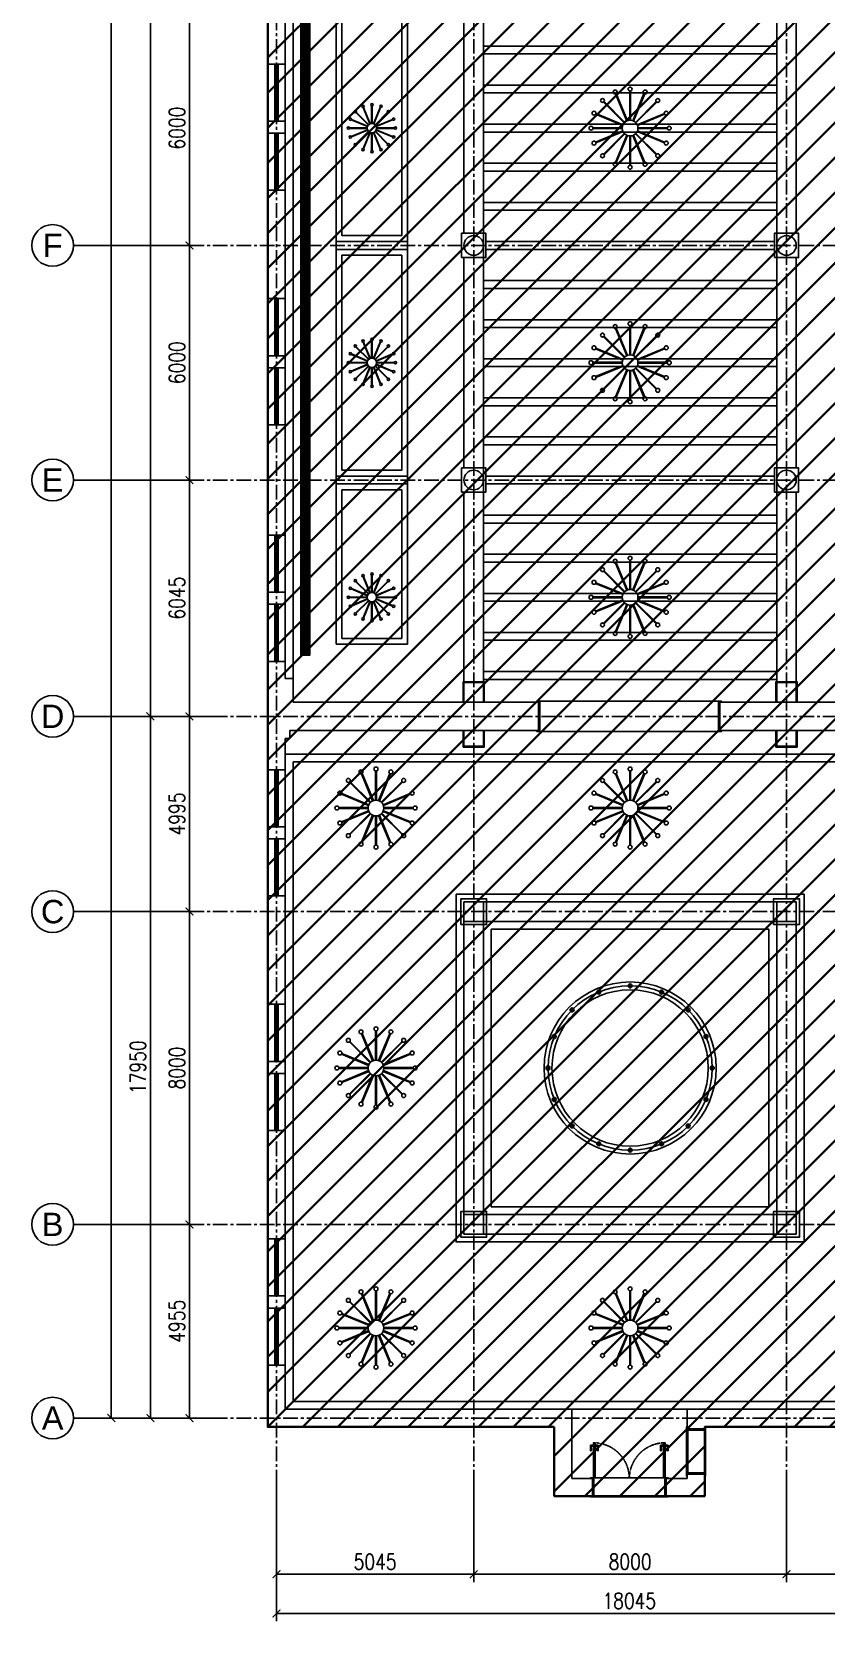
# Model space of a CAD drawing. Header units: millimetres. Extents: x -6033 to 120673, y -4970 to 90533.
# Drawn here: x -6033 to 14285, y -4970 to 35684 of the extents above; entities that cross this region are included whole.
import ezdxf
from ezdxf.enums import TextEntityAlignment as Align

# ---------------------------------------------------------------- set-up
doc = ezdxf.new("R2010")
doc.units = ezdxf.units.MM
doc.linetypes.add('I-AR$0$CENTER', pattern=[2, 1.25, -0.25, 0.25, -0.25])
doc.linetypes.add('I-AR$0$DASH', pattern=[0.35, 0.25, -0.1])
doc.layers.get('DefPoints').update_dxf_attribs({"color": 250})
for name, color, linetype in [('I-AR$0$0-建-轴号', 1, 'Continuous'), ('I-AR$0$1-窗', 2, 'Continuous'), ('I-AR$0$AXIS_TEXT', 7, 'Continuous'), ('I-AR$0$D-BASE-INTWALL', 1, 'Continuous'), ('I-AR$0$D-BASE-WALL', 4, 'Continuous'), ('I-AR$0$GZET_DIM_1-200_平面尺寸标注', 1, 'Continuous'), ('I-AR$0$I—平面—门', 1, 'Continuous'), ('I-CEILING$0$0-LIGHT-RC', 1, 'Continuous'), ('I-CEILING$0$2-天花', 5, 'Continuous'), ('I-CEILING$0$I-RCP-AIR', 64, 'Continuous'), ('I-CEILING$0$I-RCP-COVER', 10, 'Continuous'), ('天花', 7, 'Continuous')]:
    doc.layers.add(name, color=color, linetype=linetype)
doc.layers.add('I-AR$0$GZET_COL_GRID_1-200_轴线', color=8, linetype='I-AR$0$CENTER', lineweight=25)
doc.layers.add('I-AR$0$I-SCOPE', color=252, linetype='Continuous', lineweight=35)
doc.styles.add('I-AR$0$GZET-DIMT', font='romans.shx', dxfattribs={"width": 0.8})
doc.styles.add('I-AR$0$GZET-HT', font='arial.ttf', dxfattribs={"width": 0.8})
doc.styles.add('I-CEILING$0$黑体', font='simhei.ttf', dxfattribs={"height": 600})
doc.dimstyles.new('I-AR$0$GZET_200', dxfattribs={"dimscale": 200, "dimtxt": 2, "dimasz": 1, "dimexe": 1, "dimexo": 1.5, "dimgap": 0.6, "dimtad": 1, "dimdec": 0, "dimrnd": 0.005, "dimzin": 0, "dimdsep": 46, "dimtxsty": 'I-AR$0$GZET-DIMT', "dimblk": 'I-AR$0$_ArchTick', "dimcen": 0.125, "dimclrd": 1, "dimclre": 1, "dimclrt": 2, "dimadec": 0, "dimazin": 0, "dimtfac": 1, "dimtdec": 0, "dimtix": 1, "dimtmove": 2, "dimatfit": 3, "dimldrblk": 'I-AR$0$_Dot', "dimfxl": 1, "dimtvp": 1, "dimtolj": 1, "dimtzin": 0, "dimarcsym": 0})

# ---------------------------------------------------------------- blocks, each defined once
blk = doc.blocks.new('I-AR$0$chuanghu1')
for p, q in [((0, 3230), (450, 3230)), ((0, 1770), (450, 1770)), ((0, 1460), (450, 1460)), ((0, 0), (450, 0))]:
    blk.add_line(p, q)
at = {"layer": 'I-AR$0$1-窗'}
for p, q in [((185, 3230), (185, 1770)), ((225, 3230), (225, 1770)), ((265, 3230), (265, 1770)), ((185, 1460), (185, 0)), ((225, 1460), (225, 0)), ((265, 1460), (265, 0))]:
    blk.add_line(p, q, dxfattribs=at)
blk = doc.blocks.new('*U465')
for points in [[(-1125, 470), (-1170, 470), (-1170, 490), (-1095, 490), (-1095, 450), (-1090, 450), (-1090, 0), (-1170, 0), (-1170, 20), (-1125, 20), (-1125, 470)], [(35, 470), (80, 470), (80, 490), (5, 490), (5, 450), (0, 450), (0, 0), (80, 0), (80, 20), (35, 20), (35, 470)]]:
    blk.add_lwpolyline(points)
at = {"color": 1}
blk.add_lwpolyline([(-1095, 450), (5, 450), (5, 490), (-1095, 490)], close=True, dxfattribs=at)
blk = doc.blocks.new('I-AR$0$_ArchTick')
at = {"color": 2, "linetype": 'ByBlock', "const_width": 0.15}
blk.add_lwpolyline([(-0.5, -0.5), (0.5, 0.5)], dxfattribs=at)
blk = doc.blocks.new('*D371')
at = {"layer": 'DefPoints', "color": 0, "transparency": 16777216}
for p in [(-2000, 5180), (-1622, 5180), (-1622, 225)]:
    blk.add_point(p, dxfattribs=at)
at = {"layer": 'I-AR$0$GZET_DIM_1-200_平面尺寸标注', "color": 1, "lineweight": -2, "transparency": 16777216}
for p, q in [((-1922, 5180), (-2200, 5180)), ((-2000, 225), (-2000, 5180)), ((-1922, 225), (-2200, 225))]:
    blk.add_line(p, q, dxfattribs=at)
at = {"layer": 'I-AR$0$GZET_DIM_1-200_平面尺寸标注', "color": 1, "lineweight": -2, "transparency": 16777216, "xscale": 200, "yscale": 200, "zscale": 200}
for p, rotation in [((-2000, 5180), 90), ((-2000, 225), 270)]:
    blk.add_blockref('I-AR$0$_ArchTick', p, dxfattribs=dict(at, rotation=rotation))
at = {"layer": 'I-AR$0$GZET_DIM_1-200_平面尺寸标注', "color": 2, "transparency": 16777216, "insert": (-2320, 2703), "char_height": 400, "attachment_point": 5, "rotation": 90, "style": 'I-AR$0$GZET-DIMT'}
blk.add_mtext('\\A1;4955', dxfattribs=at)
blk = doc.blocks.new('I-AR$0$_Dot')
at = {"color": 0, "linetype": 'ByBlock', "lineweight": -2}
blk.add_line((-0.5, 0), (-1, 0), dxfattribs=at)
at = {"color": 0, "linetype": 'ByBlock', "const_width": 0.5}
blk.add_lwpolyline([(-0.25, 0, 1), (0.25, 0, 1)], format="xyb", close=True, dxfattribs=at)
blk = doc.blocks.new('*D372')
at = {"layer": 'DefPoints', "color": 0, "transparency": 16777216}
for p in [(-2000, 13180), (-1622, 13180), (-1622, 5180)]:
    blk.add_point(p, dxfattribs=at)
at = {"layer": 'I-AR$0$GZET_DIM_1-200_平面尺寸标注', "color": 1, "lineweight": -2, "transparency": 16777216}
for p, q in [((-1922, 13180), (-2200, 13180)), ((-2000, 5180), (-2000, 13180)), ((-1922, 5180), (-2200, 5180))]:
    blk.add_line(p, q, dxfattribs=at)
at = {"layer": 'I-AR$0$GZET_DIM_1-200_平面尺寸标注', "color": 1, "lineweight": -2, "transparency": 16777216, "xscale": 200, "yscale": 200, "zscale": 200}
for p, rotation in [((-2000, 13180), 90), ((-2000, 5180), 270)]:
    blk.add_blockref('I-AR$0$_ArchTick', p, dxfattribs=dict(at, rotation=rotation))
at = {"layer": 'I-AR$0$GZET_DIM_1-200_平面尺寸标注', "color": 2, "transparency": 16777216, "insert": (-2320, 9180), "char_height": 400, "attachment_point": 5, "rotation": 90, "style": 'I-AR$0$GZET-DIMT'}
blk.add_mtext('\\A1;8000', dxfattribs=at)
blk = doc.blocks.new('*D373')
at = {"layer": 'DefPoints', "color": 0, "transparency": 16777216}
for p in [(-2000, 18175), (-1622, 18175), (-1622, 13180)]:
    blk.add_point(p, dxfattribs=at)
at = {"layer": 'I-AR$0$GZET_DIM_1-200_平面尺寸标注', "color": 1, "lineweight": -2, "transparency": 16777216}
for p, q in [((-1922, 18175), (-2200, 18175)), ((-2000, 13180), (-2000, 18175)), ((-1922, 13180), (-2200, 13180))]:
    blk.add_line(p, q, dxfattribs=at)
at = {"layer": 'I-AR$0$GZET_DIM_1-200_平面尺寸标注', "color": 1, "lineweight": -2, "transparency": 16777216, "xscale": 200, "yscale": 200, "zscale": 200}
for p, rotation in [((-2000, 18175), 90), ((-2000, 13180), 270)]:
    blk.add_blockref('I-AR$0$_ArchTick', p, dxfattribs=dict(at, rotation=rotation))
at = {"layer": 'I-AR$0$GZET_DIM_1-200_平面尺寸标注', "color": 2, "transparency": 16777216, "insert": (-2320, 15678), "char_height": 400, "attachment_point": 5, "rotation": 90, "style": 'I-AR$0$GZET-DIMT'}
blk.add_mtext('\\A1;4995', dxfattribs=at)
blk = doc.blocks.new('*D374')
at = {"layer": 'DefPoints', "color": 0, "transparency": 16777216}
for p in [(-2000, 24220), (-1622, 24220), (-1622, 18175)]:
    blk.add_point(p, dxfattribs=at)
at = {"layer": 'I-AR$0$GZET_DIM_1-200_平面尺寸标注', "color": 1, "lineweight": -2, "transparency": 16777216}
for p, q in [((-1922, 24220), (-2200, 24220)), ((-2000, 18175), (-2000, 24220)), ((-1922, 18175), (-2200, 18175))]:
    blk.add_line(p, q, dxfattribs=at)
at = {"layer": 'I-AR$0$GZET_DIM_1-200_平面尺寸标注', "color": 1, "lineweight": -2, "transparency": 16777216, "xscale": 200, "yscale": 200, "zscale": 200}
for p, rotation in [((-2000, 24220), 90), ((-2000, 18175), 270)]:
    blk.add_blockref('I-AR$0$_ArchTick', p, dxfattribs=dict(at, rotation=rotation))
at = {"layer": 'I-AR$0$GZET_DIM_1-200_平面尺寸标注', "color": 2, "transparency": 16777216, "insert": (-2320, 21198), "char_height": 400, "attachment_point": 5, "rotation": 90, "style": 'I-AR$0$GZET-DIMT'}
blk.add_mtext('\\A1;6045', dxfattribs=at)
blk = doc.blocks.new('*D375')
at = {"layer": 'DefPoints', "color": 0, "transparency": 16777216}
for p in [(-2000, 30220), (-1622, 30220), (-1622, 24220)]:
    blk.add_point(p, dxfattribs=at)
at = {"layer": 'I-AR$0$GZET_DIM_1-200_平面尺寸标注', "color": 1, "lineweight": -2, "transparency": 16777216}
for p, q in [((-1922, 30220), (-2200, 30220)), ((-2000, 24220), (-2000, 30220)), ((-1922, 24220), (-2200, 24220))]:
    blk.add_line(p, q, dxfattribs=at)
at = {"layer": 'I-AR$0$GZET_DIM_1-200_平面尺寸标注', "color": 1, "lineweight": -2, "transparency": 16777216, "xscale": 200, "yscale": 200, "zscale": 200}
for p, rotation in [((-2000, 30220), 90), ((-2000, 24220), 270)]:
    blk.add_blockref('I-AR$0$_ArchTick', p, dxfattribs=dict(at, rotation=rotation))
at = {"layer": 'I-AR$0$GZET_DIM_1-200_平面尺寸标注', "color": 2, "transparency": 16777216, "insert": (-2320, 27220), "char_height": 400, "attachment_point": 5, "rotation": 90, "style": 'I-AR$0$GZET-DIMT'}
blk.add_mtext('\\A1;6000', dxfattribs=at)
blk = doc.blocks.new('*D376')
at = {"layer": 'DefPoints', "color": 0, "transparency": 16777216}
for p in [(-2000, 36220), (-1622, 36220), (-1622, 30220)]:
    blk.add_point(p, dxfattribs=at)
at = {"layer": 'I-AR$0$GZET_DIM_1-200_平面尺寸标注', "color": 1, "lineweight": -2, "transparency": 16777216}
for p, q in [((-1922, 36220), (-2200, 36220)), ((-2000, 30220), (-2000, 36220)), ((-1922, 30220), (-2200, 30220))]:
    blk.add_line(p, q, dxfattribs=at)
at = {"layer": 'I-AR$0$GZET_DIM_1-200_平面尺寸标注', "color": 1, "lineweight": -2, "transparency": 16777216, "xscale": 200, "yscale": 200, "zscale": 200}
for p, rotation in [((-2000, 36220), 90), ((-2000, 30220), 270)]:
    blk.add_blockref('I-AR$0$_ArchTick', p, dxfattribs=dict(at, rotation=rotation))
at = {"layer": 'I-AR$0$GZET_DIM_1-200_平面尺寸标注', "color": 2, "transparency": 16777216, "insert": (-2320, 33220), "char_height": 400, "attachment_point": 5, "rotation": 90, "style": 'I-AR$0$GZET-DIMT'}
blk.add_mtext('\\A1;6000', dxfattribs=at)
blk = doc.blocks.new('*D385')
at = {"layer": 'DefPoints', "color": 0, "transparency": 16777216}
for p in [(225, -912), (5270, -912), (5270, -3770)]:
    blk.add_point(p, dxfattribs=at)
at = {"layer": 'I-AR$0$GZET_DIM_1-200_平面尺寸标注', "color": 1, "lineweight": -2, "transparency": 16777216}
for p, q in [((225, -1212), (225, -3970)), ((5270, -1212), (5270, -3970)), ((225, -3770), (5270, -3770))]:
    blk.add_line(p, q, dxfattribs=at)
at = {"layer": 'I-AR$0$GZET_DIM_1-200_平面尺寸标注', "color": 1, "lineweight": -2, "transparency": 16777216, "xscale": 200, "yscale": 200, "zscale": 200, "rotation": 180}
blk.add_blockref('I-AR$0$_ArchTick', (225, -3770), dxfattribs=at)
at = {"layer": 'I-AR$0$GZET_DIM_1-200_平面尺寸标注', "color": 1, "lineweight": -2, "transparency": 16777216, "xscale": 200, "yscale": 200, "zscale": 200}
blk.add_blockref('I-AR$0$_ArchTick', (5270, -3770), dxfattribs=at)
at = {"layer": 'I-AR$0$GZET_DIM_1-200_平面尺寸标注', "color": 2, "transparency": 16777216, "insert": (2748, -3450), "char_height": 400, "attachment_point": 5, "style": 'I-AR$0$GZET-DIMT'}
blk.add_mtext('\\A1;5045', dxfattribs=at)
blk = doc.blocks.new('*D386')
at = {"layer": 'DefPoints', "color": 0, "transparency": 16777216}
for p in [(5270, -912), (13270, -912), (13270, -3770)]:
    blk.add_point(p, dxfattribs=at)
at = {"layer": 'I-AR$0$GZET_DIM_1-200_平面尺寸标注', "color": 1, "lineweight": -2, "transparency": 16777216}
for p, q in [((5270, -1212), (5270, -3970)), ((13270, -1212), (13270, -3970)), ((5270, -3770), (13270, -3770))]:
    blk.add_line(p, q, dxfattribs=at)
at = {"layer": 'I-AR$0$GZET_DIM_1-200_平面尺寸标注', "color": 1, "lineweight": -2, "transparency": 16777216, "xscale": 200, "yscale": 200, "zscale": 200, "rotation": 180}
blk.add_blockref('I-AR$0$_ArchTick', (5270, -3770), dxfattribs=at)
at = {"layer": 'I-AR$0$GZET_DIM_1-200_平面尺寸标注', "color": 1, "lineweight": -2, "transparency": 16777216, "xscale": 200, "yscale": 200, "zscale": 200}
blk.add_blockref('I-AR$0$_ArchTick', (13270, -3770), dxfattribs=at)
at = {"layer": 'I-AR$0$GZET_DIM_1-200_平面尺寸标注', "color": 2, "transparency": 16777216, "insert": (9270, -3450), "char_height": 400, "attachment_point": 5, "style": 'I-AR$0$GZET-DIMT'}
blk.add_mtext('\\A1;8000', dxfattribs=at)
blk = doc.blocks.new('*D387')
at = {"layer": 'DefPoints', "color": 0, "transparency": 16777216}
for p in [(13270, -912), (18270, -912), (18270, -3770)]:
    blk.add_point(p, dxfattribs=at)
at = {"layer": 'I-AR$0$GZET_DIM_1-200_平面尺寸标注', "color": 1, "lineweight": -2, "transparency": 16777216}
for p, q in [((13270, -1212), (13270, -3970)), ((18270, -1212), (18270, -3970)), ((13270, -3770), (18270, -3770))]:
    blk.add_line(p, q, dxfattribs=at)
at = {"layer": 'I-AR$0$GZET_DIM_1-200_平面尺寸标注', "color": 1, "lineweight": -2, "transparency": 16777216, "xscale": 200, "yscale": 200, "zscale": 200, "rotation": 180}
blk.add_blockref('I-AR$0$_ArchTick', (13270, -3770), dxfattribs=at)
at = {"layer": 'I-AR$0$GZET_DIM_1-200_平面尺寸标注', "color": 1, "lineweight": -2, "transparency": 16777216, "xscale": 200, "yscale": 200, "zscale": 200}
blk.add_blockref('I-AR$0$_ArchTick', (18270, -3770), dxfattribs=at)
at = {"layer": 'I-AR$0$GZET_DIM_1-200_平面尺寸标注', "color": 2, "transparency": 16777216, "insert": (15770, -3450), "char_height": 400, "attachment_point": 5, "style": 'I-AR$0$GZET-DIMT'}
blk.add_mtext('\\A1;5000', dxfattribs=at)
blk = doc.blocks.new('*D412')
at = {"layer": 'DefPoints', "color": 0, "transparency": 16777216}
for p in [(-1118, 60220), (-3000, 18175), (-988, 18175)]:
    blk.add_point(p, dxfattribs=at)
at = {"layer": 'I-AR$0$GZET_DIM_1-200_平面尺寸标注', "color": 1, "lineweight": -2, "transparency": 16777216}
for p, q in [((-1418, 60220), (-3200, 60220)), ((-3000, 60220), (-3000, 18175)), ((-1288, 18175), (-3200, 18175))]:
    blk.add_line(p, q, dxfattribs=at)
at = {"layer": 'I-AR$0$GZET_DIM_1-200_平面尺寸标注', "color": 1, "lineweight": -2, "transparency": 16777216, "xscale": 200, "yscale": 200, "zscale": 200}
for p, rotation in [((-3000, 60220), 90), ((-3000, 18175), 270)]:
    blk.add_blockref('I-AR$0$_ArchTick', p, dxfattribs=dict(at, rotation=rotation))
at = {"layer": 'I-AR$0$GZET_DIM_1-200_平面尺寸标注', "color": 2, "transparency": 16777216, "insert": (-3320, 39198), "char_height": 400, "attachment_point": 5, "rotation": 90, "style": 'I-AR$0$GZET-DIMT'}
blk.add_mtext('\\A1;42045', dxfattribs=at)
blk = doc.blocks.new('*D413')
at = {"layer": 'DefPoints', "color": 0, "transparency": 16777216}
for p in [(-988, 18175), (-3000, 225), (-962, 225)]:
    blk.add_point(p, dxfattribs=at)
at = {"layer": 'I-AR$0$GZET_DIM_1-200_平面尺寸标注', "color": 1, "lineweight": -2, "transparency": 16777216}
for p, q in [((-1288, 18175), (-3200, 18175)), ((-3000, 18175), (-3000, 225)), ((-1262, 225), (-3200, 225))]:
    blk.add_line(p, q, dxfattribs=at)
at = {"layer": 'I-AR$0$GZET_DIM_1-200_平面尺寸标注', "color": 1, "lineweight": -2, "transparency": 16777216, "xscale": 200, "yscale": 200, "zscale": 200}
for p, rotation in [((-3000, 18175), 90), ((-3000, 225), 270)]:
    blk.add_blockref('I-AR$0$_ArchTick', p, dxfattribs=dict(at, rotation=rotation))
at = {"layer": 'I-AR$0$GZET_DIM_1-200_平面尺寸标注', "color": 2, "transparency": 16777216, "insert": (-3320, 9200), "char_height": 400, "attachment_point": 5, "rotation": 90, "style": 'I-AR$0$GZET-DIMT'}
blk.add_mtext('\\A1;17950', dxfattribs=at)
blk = doc.blocks.new('*D414')
at = {"layer": 'DefPoints', "color": 0, "transparency": 16777216}
for p in [(-4000, 84275), (-972, 84275), (-962, 225)]:
    blk.add_point(p, dxfattribs=at)
at = {"layer": 'I-AR$0$GZET_DIM_1-200_平面尺寸标注', "color": 1, "lineweight": -2, "transparency": 16777216}
for p, q in [((-1272, 84275), (-4200, 84275)), ((-4000, 225), (-4000, 84275)), ((-1262, 225), (-4200, 225))]:
    blk.add_line(p, q, dxfattribs=at)
at = {"layer": 'I-AR$0$GZET_DIM_1-200_平面尺寸标注', "color": 1, "lineweight": -2, "transparency": 16777216, "xscale": 200, "yscale": 200, "zscale": 200}
for p, rotation in [((-4000, 84275), 90), ((-4000, 225), 270)]:
    blk.add_blockref('I-AR$0$_ArchTick', p, dxfattribs=dict(at, rotation=rotation))
at = {"layer": 'I-AR$0$GZET_DIM_1-200_平面尺寸标注', "color": 2, "transparency": 16777216, "insert": (-4320, 42250), "char_height": 400, "attachment_point": 5, "rotation": 90, "style": 'I-AR$0$GZET-DIMT'}
blk.add_mtext('\\A1;84050', dxfattribs=at)
blk = doc.blocks.new('*D415')
at = {"layer": 'DefPoints', "color": 0, "transparency": 16777216}
for p in [(225, -2729), (18270, -2729), (18270, -4770)]:
    blk.add_point(p, dxfattribs=at)
at = {"layer": 'I-AR$0$GZET_DIM_1-200_平面尺寸标注', "color": 1, "lineweight": -2, "transparency": 16777216}
for p, q in [((225, -3029), (225, -4970)), ((18270, -3029), (18270, -4970)), ((225, -4770), (18270, -4770))]:
    blk.add_line(p, q, dxfattribs=at)
at = {"layer": 'I-AR$0$GZET_DIM_1-200_平面尺寸标注', "color": 1, "lineweight": -2, "transparency": 16777216, "xscale": 200, "yscale": 200, "zscale": 200, "rotation": 180}
blk.add_blockref('I-AR$0$_ArchTick', (225, -4770), dxfattribs=at)
at = {"layer": 'I-AR$0$GZET_DIM_1-200_平面尺寸标注', "color": 1, "lineweight": -2, "transparency": 16777216, "xscale": 200, "yscale": 200, "zscale": 200}
blk.add_blockref('I-AR$0$_ArchTick', (18270, -4770), dxfattribs=at)
at = {"layer": 'I-AR$0$GZET_DIM_1-200_平面尺寸标注', "color": 2, "transparency": 16777216, "insert": (9248, -4450), "char_height": 400, "attachment_point": 5, "style": 'I-AR$0$GZET-DIMT'}
blk.add_mtext('\\A1;18045', dxfattribs=at)
blk = doc.blocks.new('I-AR$0$_AXISO')
blk.add_circle((0, 0), 0.5)
at = {"layer": 'I-AR$0$AXIS_TEXT', "style": 'I-AR$0$GZET-HT'}
blk.add_attdef('A', text='', height=0.56, dxfattribs=at).set_placement((0, 0), align=Align.MIDDLE_CENTER)
blk = doc.blocks.new('I-CEILING$0$TJG')
at = {"layer": 'I-CEILING$0$0-LIGHT-RC'}
for p, q in [((-50, 0), (50, 0)), ((0, 50), (0, -50))]:
    blk.add_line(p, q, dxfattribs=at)
blk.add_circle((0, 0), 50, dxfattribs=at)
blk = doc.blocks.new('*U718')
at = {"layer": 'I-CEILING$0$2-天花'}
blk.add_blockref('I-CEILING$0$TJG', (0, 0), dxfattribs=at)
blk = doc.blocks.new('*U719')
at = {"layer": 'I-CEILING$0$2-天花', "color": 0, "linetype": 'ByBlock', "lineweight": -2, "transparency": 16777216}
blk.add_blockref('*U718', (9734, 12695), dxfattribs=at)
for p, rotation in [((8931, 12536), 22.5), ((10538, 12536), 337.4999999999999), ((8249, 12080), 45.00000000000001), ((11219, 12080), 315), ((7794, 11399), 67.5), ((11674, 11399), 292.5000000000001), ((7634, 10595), 90), ((11834, 10595), 270), ((7794, 9792), 112.5), ((11674, 9792), 247.5), ((8249, 9111), 135), ((11219, 9111), 225), ((8931, 8655), 157.5), ((9734, 8495), 180), ((10538, 8655), 202.5000000000001)]:
    blk.add_blockref('*U718', p, dxfattribs=dict(at, rotation=rotation))
blk = doc.blocks.new('I-CEILING$0$环形吊灯')
at = {"layer": 'I-CEILING$0$0-LIGHT-RC'}
for radius in [2200, 2100, 2000]:
    blk.add_circle((0, 0), radius, dxfattribs=at)
at = {"layer": 'I-CEILING$0$2-天花'}
blk.add_blockref('*U719', (-9734, -10595), dxfattribs=at)
blk = doc.blocks.new('I-CEILING$0$CTD1')
at = {"layer": 'I-CEILING$0$0-LIGHT-RC'}
for p, q in [((-10, 200), (-10, 951)), ((10, 200), (10, 951))]:
    blk.add_line(p, q, dxfattribs=at)
blk.add_circle((0, 1000), 50, dxfattribs=at)
blk = doc.blocks.new('*U722')
at = {"layer": 'I-CEILING$0$2-天花'}
blk.add_blockref('I-CEILING$0$CTD1', (0, -625), dxfattribs=at)
blk = doc.blocks.new('*U723')
at = {"layer": 'I-CEILING$0$0-LIGHT-RC', "color": 0, "linetype": 'ByBlock', "lineweight": -2, "transparency": 16777216}
for p, rotation in [((9495, 4523), 22.5), ((9973, 4523), 337.5000000000001), ((9292, 4387), 45), ((10176, 4387), 315), ((9157, 4185), 67.5), ((10312, 4185), 292.5000000000001), ((9109, 3945), 90), ((9157, 3706), 112.5), ((9292, 3504), 135), ((9495, 3368), 157.5), ((9734, 3321), 180), ((9973, 3368), 202.5), ((10176, 3504), 225), ((10312, 3706), 247.5), ((10359, 3945), 270)]:
    blk.add_blockref('*U722', p, dxfattribs=dict(at, rotation=rotation))
blk.add_blockref('*U722', (9734, 4570), dxfattribs=at)
blk = doc.blocks.new('I-CEILING$0$1米吊灯')
at = {"layer": 'I-CEILING$0$0-LIGHT-RC'}
blk.add_circle((0, 0), 200, dxfattribs=at)
blk.add_blockref('*U723', (-9734, -3945), dxfattribs=at)
blk = doc.blocks.new('*U740')
at = {"layer": 'I-CEILING$0$2-天花'}
h = blk.add_hatch(dxfattribs=at)
h.set_pattern_fill('LINE', color=8, scale=10, angle=90)
h.set_pattern_definition([(90, (-210, 38150), (-31.75, 2e-15), [])])
h.paths.add_polyline_path([(-210, 20), (-20, 20), (-20, 39110), (-210, 39110)])
at = {"layer": 'I-CEILING$0$2-天花', "color": 8}
for points in [[(-230, 0), (0, 0), (0, 39130), (-230, 39130)], [(-210, 20), (-20, 20), (-20, 39110), (-210, 39110)]]:
    blk.add_lwpolyline(points, close=True, dxfattribs=at)
blk = doc.blocks.new('I-CEILING$0$K_1229142899')
at = {"layer": 'I-CEILING$0$I-RCP-COVER', "color": 8}
for p, q in [((-56445, -65380), (-56445, -24500)), ((-55345, -64500), (-55345, -24500)), ((-53515, -64500), (-53515, -24500)), ((-51575, -65480), (-51575, -24760)), ((-44075, -65480), (-44075, -24760)), ((-52075, -48610), (-52075, -53990)), ((-43575, -48610), (-43575, -53990)), ((-44075, -49200), (-51575, -49200)), ((-44075, -49400), (-51575, -49400)), ((-44075, -50200), (-51575, -50200)), ((-44075, -50400), (-51575, -50400)), ((-44075, -51200), (-51575, -51200)), ((-44075, -51400), (-51575, -51400)), ((-44075, -52200), (-51575, -52200)), ((-44075, -52400), (-51575, -52400)), ((-44075, -53200), (-51575, -53200)), ((-44075, -53400), (-51575, -53400)), ((-53515, -54200), (-55345, -54200)), ((-53515, -54400), (-55345, -54400)), ((-44135, -54200), (-51515, -54200)), ((-44135, -54400), (-51515, -54400)), ((-52075, -59990), (-52075, -54610)), ((-43575, -59990), (-43575, -54610)), ((-44075, -55200), (-51575, -55200)), ((-44075, -55400), (-51575, -55400)), ((-44075, -56200), (-51575, -56200)), ((-44075, -56400), (-51575, -56400)), ((-44075, -57200), (-51575, -57200)), ((-44075, -57400), (-51575, -57400)), ((-44075, -58200), (-51575, -58200)), ((-44075, -58400), (-51575, -58400)), ((-44075, -59200), (-51575, -59200)), ((-44075, -59400), (-51575, -59400)), ((-53515, -60200), (-55345, -60200)), ((-53515, -60400), (-55345, -60400)), ((-44135, -60200), (-51515, -60200)), ((-44135, -60400), (-51515, -60400)), ((-52075, -65480), (-52075, -60610)), ((-43575, -65480), (-43575, -60610)), ((-44075, -61200), (-51575, -61200)), ((-44075, -61400), (-51575, -61400)), ((-44075, -62200), (-51575, -62200)), ((-44075, -62400), (-51575, -62400)), ((-44075, -63200), (-51575, -63200)), ((-44075, -63400), (-51575, -63400)), ((-44075, -64200), (-51575, -64200)), ((-53515, -64500), (-55345, -64500)), ((-44075, -64400), (-51575, -64400)), ((-44075, -65200), (-51575, -65200)), ((-44075, -65400), (-51575, -65400)), ((-50135, -65960), (-45565, -65960)), ((-50135, -66730), (-45565, -66730)), ((-56645, -67310), (-39095, -67310)), ((-44075, -71090), (-51575, -71090)), ((-52075, -71590), (-52075, -79090)), ((-44075, -71590), (-51575, -71590)), ((-51575, -71590), (-51575, -79090)), ((-44075, -71590), (-44075, -79090)), ((-43575, -71590), (-43575, -79090)), ((-44075, -79090), (-51575, -79090)), ((-44075, -79590), (-51575, -79590)), ((-49315, -84070), (-46365, -84070)), ((-46385, -85700), (-46385, -84600)), ((-45895, -84605), (-45895, -85695)), ((-48760, -85820), (-46930, -85820)), ((-48760, -86310), (-46930, -86310))]:
    blk.add_line(p, q, dxfattribs=at)
for points in [[(-55195, -48550), (-53665, -48550), (-53665, -54050), (-55195, -54050)], [(-55195, -60050), (-53665, -60050), (-53665, -54550), (-55195, -54550)], [(-55195, -60550), (-53665, -60550), (-53665, -64350), (-55195, -64350)], [(-56445, -67510), (-39295, -67510), (-39295, -83870), (-56445, -83870)], [(-52275, -70890), (-43375, -70890), (-43375, -79790), (-52275, -79790)], [(-51375, -71790), (-44275, -71790), (-44275, -78890), (-51375, -78890)]]:
    blk.add_lwpolyline(points, close=True, dxfattribs=at)
at = {"layer": 'I-CEILING$0$0-LIGHT-RC', "color": 8, "xscale": -1, "rotation": 180}
for p in [(-47825, -51300), (-47825, -57300), (-47825, -63300), (-54325, -68690), (-47825, -68690)]:
    blk.add_blockref('I-CEILING$0$1米吊灯', p, dxfattribs=at)
at = {"layer": 'I-CEILING$0$0-LIGHT-RC', "color": 8, "xscale": -0.6, "yscale": 0.6, "zscale": 0.6, "rotation": 180}
for p in [(-54430, -51300), (-54430, -57300), (-54430, -63300)]:
    blk.add_blockref('I-CEILING$0$1米吊灯', p, dxfattribs=at)
at = {"layer": 'I-CEILING$0$0-LIGHT-RC', "color": 8}
for name, p in [('I-CEILING$0$环形吊灯', (-47825, -75340)), ('I-CEILING$0$1米吊灯', (-54325, -75340)), ('I-CEILING$0$1米吊灯', (-54325, -81990)), ('I-CEILING$0$1米吊灯', (-47825, -81990))]:
    blk.add_blockref(name, p, dxfattribs=at)
at = {"layer": 'I-CEILING$0$I-RCP-COVER', "color": 8}
blk.add_blockref('*U740', (-56015, -64780), dxfattribs=at)
blk = doc.blocks.new('I-CEILING')
at = {"layer": 'I-CEILING$0$I-RCP-COVER'}
blk.add_blockref('I-CEILING$0$K_1229142899', (57095, 84520), dxfattribs=at)
at = {"layer": 'I-CEILING$0$I-RCP-AIR', "style": 'I-CEILING$0$黑体'}
for tag, p in [('R', (61966, 71749)), ('R', (61966, 66925)), ('R', (51736, 63925)), ('R', (62976, 63925)), ('S', (56434, 63065))]:
    blk.add_attdef(tag, text='', height=100, dxfattribs=at).set_placement(p, align=Align.MIDDLE_CENTER)
blk = doc.blocks.new('I-AR$0$海龙_1211170131')
at = {"layer": 'I-AR$0$0-建-轴号', "linetype": 'Continuous'}
for p, q in [((-2225, 29995), (-5191.7, 29995)), ((-2225, 23995), (-5191.7, 23995)), ((-2225, 17950), (-5191.7, 17950)), ((-2225, 12955), (-5191.7, 12955)), ((-2225, 4955), (-5191.7, 4955)), ((-2225, 0), (-5191.7, 0))]:
    blk.add_line(p, q, dxfattribs=at)
at = {"layer": 'I-AR$0$GZET_COL_GRID_1-200_轴线', "ltscale": 300}
for p, q in [((0, 86275), (0, -3995)), ((5045, 86275), (5045, -3995)), ((13045, 86275), (13045, -3995)), ((-2225, 29995), (20565, 29995)), ((-2225, 23995), (20565, 23995)), ((-2225, 17950), (20565, 17950)), ((-2225, 12955), (24145, 12955)), ((-2225, 4955), (24145, 4955)), ((-2225, 0), (24145, 0))]:
    blk.add_line(p, q, dxfattribs=at)
at = {"layer": 'I-AR$0$0-建-轴号', "linetype": 'Continuous'}
ref = blk.add_blockref('I-AR$0$_AXISO', (-5725, 29995), dxfattribs=dict(at, xscale=-1066.666666666667, yscale=1066.666666666667, zscale=0.6666666666666664, rotation=180))
ref.add_attrib('A', 'F', dxfattribs={"layer": 'I-AR$0$AXIS_TEXT', "height": 597.3, "style": 'I-AR$0$GZET-HT'}).set_placement((-5725, 29995), align=Align.MIDDLE_CENTER)
ref = blk.add_blockref('I-AR$0$_AXISO', (-5725, 23995), dxfattribs=dict(at, xscale=-1066.666666666667, yscale=1066.666666666667, zscale=0.6666666666666664, rotation=180))
ref.add_attrib('A', 'E', dxfattribs={"layer": 'I-AR$0$AXIS_TEXT', "height": 597.3, "style": 'I-AR$0$GZET-HT'}).set_placement((-5725, 23995), align=Align.MIDDLE_CENTER)
ref = blk.add_blockref('I-AR$0$_AXISO', (-5725, 17950), dxfattribs=dict(at, xscale=-1066.666666666667, yscale=1066.666666666667, zscale=0.6666666666666664, rotation=180))
ref.add_attrib('A', 'D', dxfattribs={"layer": 'I-AR$0$AXIS_TEXT', "height": 597.3, "style": 'I-AR$0$GZET-HT'}).set_placement((-5725, 17950), align=Align.MIDDLE_CENTER)
ref = blk.add_blockref('I-AR$0$_AXISO', (-5725, 12955), dxfattribs=dict(at, xscale=-1066.666666666667, yscale=1066.666666666667, zscale=0.6666666666666664, rotation=180))
ref.add_attrib('A', 'C', dxfattribs={"layer": 'I-AR$0$AXIS_TEXT', "height": 597.3, "style": 'I-AR$0$GZET-HT'}).set_placement((-5725, 12955), align=Align.MIDDLE_CENTER)
ref = blk.add_blockref('I-AR$0$_AXISO', (-5725, 4955), dxfattribs=dict(at, xscale=-1066.666666666667, yscale=1066.666666666667, zscale=0.6666666666666664, rotation=180))
ref.add_attrib('A', 'B', dxfattribs={"layer": 'I-AR$0$AXIS_TEXT', "height": 597.3, "style": 'I-AR$0$GZET-HT'}).set_placement((-5725, 4955), align=Align.MIDDLE_CENTER)
ref = blk.add_blockref('I-AR$0$_AXISO', (-5725, 0), dxfattribs=dict(at, xscale=-1066.666666666667, yscale=1066.666666666667, zscale=0.6666666666666664, rotation=180))
ref.add_attrib('A', 'A', dxfattribs={"layer": 'I-AR$0$AXIS_TEXT', "height": 597.3, "style": 'I-AR$0$GZET-HT'}).set_placement((-5725, 0), align=Align.MIDDLE_CENTER)
at = {"layer": 'I-AR$0$GZET_DIM_1-200_平面尺寸标注'}
for base, p1, p2, angle, picture, middle in [((-4225, 84050), (-1187.1, 0), (-1197.3, 84050), 90, '*D414', (-4545, 42025)), ((-3225, 17950), (-1342.6, 59995), (-1213, 17950), 90, '*D412', (-3545, 38972.5)), ((-2225, 35995), (-1847.3, 29995), (-1847.3, 35995), 270, '*D376', (-2545, 32995)), ((-2225, 29995), (-1847.3, 23995), (-1847.3, 29995), 270, '*D375', (-2545, 26995)), ((-2225, 23995), (-1847.3, 17950), (-1847.3, 23995), 270, '*D374', (-2545, 20972.5)), ((-3225, 0), (-1213, 17950), (-1187.1, 0), 90, '*D413', (-3545, 8975)), ((-2225, 17950), (-1847.3, 12955), (-1847.3, 17950), 270, '*D373', (-2545, 15452.5)), ((-2225, 12955), (-1847.3, 4955), (-1847.3, 12955), 270, '*D372', (-2545, 8955)), ((-2225, 4955), (-1847.3, 0), (-1847.3, 4955), 270, '*D371', (-2545, 2477.5))]:
    dim = blk.add_linear_dim(base=base, p1=p1, p2=p2, angle=angle, dimstyle='I-AR$0$GZET_200', dxfattribs=at)
    dim.commit()
    dim.dimension.update_dxf_attribs({"geometry": picture, "text_midpoint": middle, "insert": (-225, -225)})
for base, p1, p2, picture, middle in [((5045, -3995), (0, -1136.9), (5045, -1136.9), '*D385', (2522.5, -3675)), ((13045, -3995), (5045, -1136.9), (13045, -1136.9), '*D386', (9045, -3675)), ((18045, -3995), (13045, -1136.9), (18045, -1136.9), '*D387', (15545, -3675)), ((18045, -4995), (0, -2954.3), (18045, -2954.3), '*D415', (9022.5, -4675))]:
    dim = blk.add_linear_dim(base=base, p1=p1, p2=p2, dimstyle='I-AR$0$GZET_200', dxfattribs=at)
    dim.commit()
    dim.dimension.update_dxf_attribs({"geometry": picture, "text_midpoint": middle, "insert": (-225, -225)})
blk = doc.blocks.new('I-AR')
at = {"layer": 'I-AR$0$I-SCOPE'}
h = blk.add_hatch(dxfattribs=at)
h.set_pattern_fill('ANSI31', color=256, scale=200)
h.paths.add_polyline_path([(63300, 72640), (66630, 72640), (66630, 70889), (90600, 70890), (90600, 66390), (96650, 66390), (96650, 24876), (18340, 24876), (18340, 66390), (48090, 66390), (48090, 72640), (51400, 72640), (51400, 72650), (52870, 72650), (52870, 72640), (55240, 72640), (55240, 72790), (59460, 72790), (59460, 72640), (61830, 72640), (61830, 72650), (63300, 72650)], flags=16)
h.paths.add_polyline_path([(7330, 0), (7330, -1770), (11180, -1770), (11180, 0), (18450, 0), (18450, 2900), (27550, 2900), (27550, 18090), (37037, 18090), (37037, 17350), (96200, 17350), (96200, 18120), (114640, 18120), (114640, 84500), (0, 84500), (0, 0)])
at = {"layer": 'I-AR$0$D-BASE-INTWALL'}
for points in [[(4960, 29910), (5580, 29910), (5580, 30530), (4960, 30530)], [(12960, 29910), (13580, 29910), (13580, 30530), (12960, 30530)], [(4960, 23910), (5580, 23910), (5580, 24530), (4960, 24530)], [(12960, 23910), (13580, 23910), (13580, 24530), (12960, 24530)], [(4940, 12850), (5600, 12850), (5600, 13510), (4940, 13510)], [(12940, 12850), (13600, 12850), (13600, 13510), (12940, 13510)], [(4940, 4850), (5600, 4850), (5600, 5510), (4940, 5510)], [(12940, 4850), (13600, 4850), (13600, 5510), (12940, 5510)]]:
    blk.add_lwpolyline(points, close=True, dxfattribs=at)
for points in [[(5540, 18540), (5540, 19060), (5000, 19060), (5000, 18540)], [(13540, 18540), (13540, 19060), (13000, 19060), (13000, 18540)], [(5000, 17810), (5000, 17390), (5540, 17390), (5540, 17810)], [(13000, 17810), (13000, 17390), (13540, 17390), (13540, 17810)]]:
    blk.add_lwpolyline(points, dxfattribs=at)
at = {"layer": 'I-AR$0$D-BASE-WALL'}
for p, q in [((0, 0), (0, 64360)), ((450, 19140), (450, 64360)), ((6925, 18540), (650, 18540)), ((6925, 17810), (6925, 18540)), ((18000, 18540), (11565, 18540)), ((11565, 17810), (11565, 18540)), ((450, 450), (450, 17610)), ((6925, 17810), (570, 17810)), ((17920, 17810), (11565, 17810)), ((7780, 450), (450, 450)), ((7780, 450), (7780, -1320)), ((10730, 450), (18000, 450)), ((10730, 450), (10730, -50)), ((0, 0), (7330, 0)), ((7330, 0), (7330, -1770)), ((11180, 0), (11180, -50)), ((11180, 0), (18450, 0)), ((10730, -50), (11180, -50)), ((10730, -1210), (10730, -1320)), ((10730, -1210), (11180, -1210)), ((11180, -1210), (11180, -1770)), ((7780, -1320), (8305, -1320)), ((8305, -1320), (8305, -1770)), ((10195, -1320), (10730, -1320)), ((10195, -1320), (10195, -1770)), ((7330, -1770), (8305, -1770)), ((10195, -1770), (11180, -1770))]:
    blk.add_line(p, q, dxfattribs=at)
for points in [[(650, 18540), (650, 19140), (450, 19140)], [(5520, 18540), (5520, 19040), (5020, 19040), (5020, 18540)], [(13520, 18540), (13520, 19040), (13020, 19040), (13020, 18540)], [(6925, 18540), (6880, 18540), (6880, 18560), (6960, 18560), (6960, 17790), (6880, 17790), (6880, 17810), (6925, 17810), (6925, 18540)], [(11565, 18540), (11610, 18540), (11610, 18560), (11530, 18560), (11530, 17790), (11610, 17790), (11610, 17810), (11565, 17810), (11565, 18540)], [(570, 17810), (570, 17610), (450, 17610)], [(5020, 17810), (5020, 17410), (5520, 17410), (5520, 17810)], [(13020, 17810), (13020, 17410), (13520, 17410), (13520, 17810)], [(8305, -1320), (8260, -1320), (8260, -1300), (8335, -1300), (8335, -1340), (8340, -1340), (8340, -1790), (8260, -1790), (8260, -1770), (8305, -1770), (8305, -1320)], [(10195, -1320), (10240, -1320), (10240, -1300), (10165, -1300), (10165, -1340), (10160, -1340), (10160, -1790), (10240, -1790), (10240, -1770), (10195, -1770), (10195, -1320)]]:
    blk.add_lwpolyline(points, dxfattribs=at)
for points in [[(5020, 12930), (5520, 12930), (5520, 13430), (5020, 13430)], [(13020, 12930), (13520, 12930), (13520, 13430), (13020, 13430)], [(5020, 4930), (5520, 4930), (5520, 5430), (5020, 5430)], [(13020, 4930), (13520, 4930), (13520, 5430), (13020, 5430)]]:
    blk.add_lwpolyline(points, close=True, dxfattribs=at)
for centre in [(5270, 30220), (13270, 30220), (5270, 24220), (13270, 24220)]:
    blk.add_circle(centre, 250, dxfattribs=at)
at = {"layer": 'I-AR$0$I-SCOPE'}
blk.add_lwpolyline([(7330, 0), (7330, -1770), (11180, -1770), (11180, 0), (18450, 0), (18450, 2900), (27550, 2900), (27550, 18090), (37037, 18090), (37037, 17350), (96200, 17350), (96200, 18120), (114640, 18120), (114640, 84500), (0, 84500), (0, 0)], close=True, dxfattribs=at)
at = {"layer": 'I-AR$0$I—平面—门'}
for p, q in [((8260, -470), (8260, -612)), ((8324, -470), (8260, -470)), ((8274, -612), (8260, -612)), ((8324, -492), (8281, -492)), ((8324, -452), (8324, -510)), ((8324, -452), (8329, -452)), ((8329, -510), (8324, -510)), ((8329, -444), (8329, -518)), ((8329, -444), (8335, -444)), ((8335, -518), (8329, -518)), ((8335, -444), (8335, -518)), ((8375, -444), (8375, -518)), ((8382, -444), (8375, -444)), ((8375, -518), (8382, -518)), ((8382, -444), (8382, -518)), ((8387, -452), (8382, -452)), ((8382, -510), (8387, -510)), ((8387, -452), (8387, -510)), ((8387, -470), (8451, -470)), ((8387, -492), (8430, -492)), ((8436, -612), (8451, -612)), ((8451, -470), (8451, -612)), ((10049, -470), (10049, -612)), ((10113, -470), (10049, -470)), ((10064, -612), (10049, -612)), ((10113, -492), (10071, -492)), ((10113, -452), (10113, -510)), ((10113, -452), (10119, -452)), ((10119, -510), (10113, -510)), ((10119, -444), (10119, -518)), ((10119, -444), (10125, -444)), ((10125, -518), (10119, -518)), ((10125, -444), (10125, -518)), ((10165, -444), (10165, -518)), ((10171, -444), (10165, -444)), ((10165, -518), (10171, -518)), ((10171, -444), (10171, -518)), ((10177, -452), (10171, -452)), ((10171, -510), (10177, -510)), ((10177, -452), (10177, -510)), ((10177, -470), (10241, -470)), ((10177, -492), (10219, -492)), ((10226, -612), (10241, -612)), ((10241, -470), (10241, -612)), ((10710, -630), (10750, -630))]:
    blk.add_line(p, q, dxfattribs=at)
for points in [[(8335, -1300), (8335, -405), (8375, -405), (8375, -1300)], [(10165, -1300), (10165, -405), (10125, -405), (10125, -1300)]]:
    blk.add_lwpolyline(points, close=True, dxfattribs=at)
for points in [[(8281, -492, 0.208715), (8281, -557, -0.061819), (8274, -612, -10.704779)], [(8430, -492, -0.208715), (8429, -557, 0.061819), (8436, -612, 10.704779)], [(10071, -492, 0.208715), (10071, -557, -0.061819), (10064, -612, -10.704779)], [(10219, -492, -0.208715), (10219, -557, 0.061819), (10226, -612, 10.704779)]]:
    blk.add_lwpolyline(points, format="xyb", dxfattribs=at)
at = {"layer": 'I-AR$0$I—平面—门', "color": 252, "linetype": 'I-AR$0$DASH', "ltscale": 5}
for centre, start, end in [((8329, -1326), 2.0734, 89.1413), ((10171, -1326), 90.8587, 177.9266)]:
    blk.add_arc(centre, 921, start, end, dxfattribs=at)
at = {"layer": 'I-AR$0$D-BASE-WALL'}
for p in [(0, 31630), (0, 25630), (0, 19580), (0, 13580), (0, 7580), (0, 1580)]:
    blk.add_blockref('I-AR$0$chuanghu1', p, dxfattribs=at)
at = {"layer": 'I-AR$0$D-BASE-WALL', "rotation": 90}
blk.add_blockref('*U465', (11200, -85), dxfattribs=at)
at = {"layer": 'I-AR$0$GZET_COL_GRID_1-200_轴线'}
blk.add_blockref('I-AR$0$海龙_1211170131', (225, 225), dxfattribs=at)

msp = doc.modelspace()

# ---------------------------------------------------------------- block references
msp.add_blockref('I-AR', (0, 0))

# ---------------------------------------------------------------- next in the draw order: block references
at = {"layer": '天花'}
msp.add_blockref('I-CEILING', (0, 0), dxfattribs=at)

doc.saveas('drawing.dxf')
